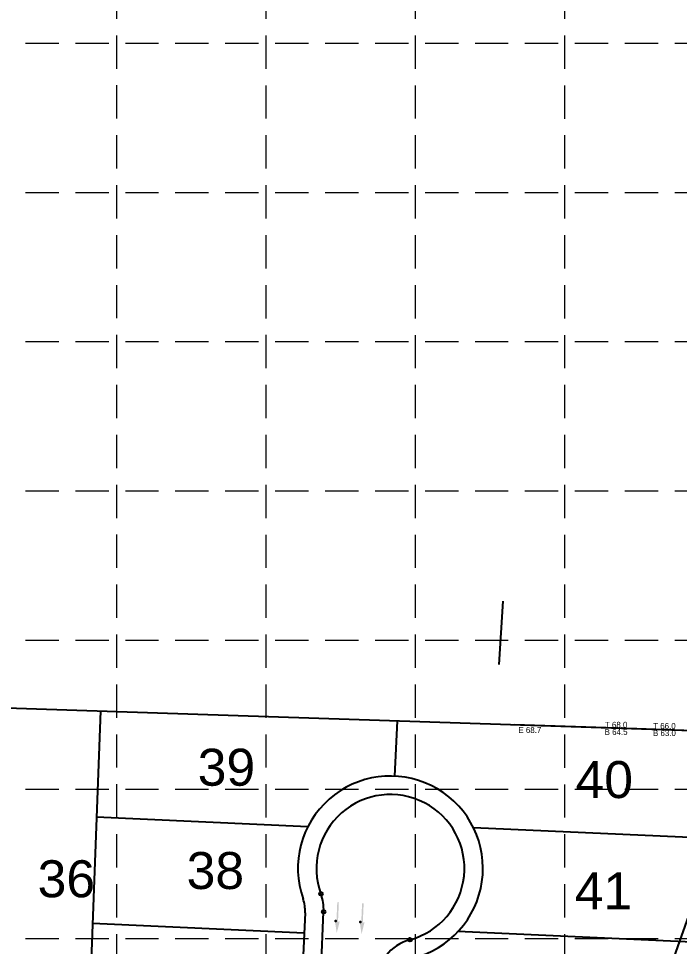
# Model space of a CAD drawing. Header units: feet. Extents: x 10084 to 13321, y 3329 to 8503.
# Drawn here: x 11408 to 11765, y 6961 to 7463 of the extents above; entities that cross this region are included whole.
import ezdxf
from ezdxf.enums import TextEntityAlignment as Align

# ---------------------------------------------------------------- set-up
doc = ezdxf.new("R2010")
doc.units = ezdxf.units.FT
doc.header["$LTSCALE"] = 40
doc.header["$MEASUREMENT"] = 0
for name, pattern in [('( Dashdot )', [1.001, 0.5, -0.25, 0.001, -0.25]), ('DASHED', [0.75, 0.5, -0.25]), ('HIDDEN', [0.375, 0.25, -0.125])]:
    doc.linetypes.add(name, pattern=pattern)
for name, color, linetype in [('CONT-L', 55, 'Continuous'), ('CURB', 4, 'Continuous'), ('flow arrow', 4, 'Continuous'), ('GRID', 254, 'DASHED'), ('LOT', 7, 'Continuous'), ('NAME', 6, 'Continuous'), ('ROW', 3, '( Dashdot )'), ('wall', 1, 'Continuous')]:
    doc.layers.add(name, color=color, linetype=linetype)
doc.styles.get("Standard").update_dxf_attribs({"font": 'ARIAL.TTF'})
doc.styles.add('Style-CB101', font='CB101.shx')

msp = doc.modelspace()

# ---------------------------------------------------------------- hatches: boundary and pattern name
at = {"layer": 'flow arrow', "linetype": 'Continuous', "lineweight": 30}
h = msp.add_hatch(color=7, dxfattribs=at)
edge = h.paths.add_edge_path()
edge.add_line((11580.7994, 6974.853400000001), (11580.1676, 6974.333000000001))
edge.add_line((11580.1676, 6974.333000000001), (11580.6395, 6984.906600000001))
edge.add_line((11580.6395, 6984.906600000001), (11579.7802, 6984.940900000001))
edge.add_line((11579.7802, 6984.940900000001), (11579.3083, 6974.371400000001))
edge.add_line((11579.3083, 6974.371400000001), (11578.8329, 6974.929200000001))
edge.add_line((11578.8329, 6974.929200000001), (11578.8311882013, 6974.930202277747))
edge.add_ellipse((11578.76009566366, 6974.397838322246), major_axis=(0.02498781744772057, 0.5594422302429443), ratio=0.2857142857142857, start_angle=342.8173277777778, end_angle=484.7269333333335)
edge.add_line((11578.61449171654, 6974.085010828381), (11578.6149, 6974.086))
edge.add_line((11578.6149, 6974.086), (11579.4942, 6968.3091))
edge.add_line((11579.4942, 6968.3091), (11580.9285, 6973.9788))
edge.add_line((11580.9285, 6973.9788), (11580.92919858666, 6973.977533041935))
edge.add_ellipse((11580.81423706371, 6974.310820888084), major_axis=(0.02498781744772057, 0.5594422302429443), ratio=0.2857142857142855, start_angle=234.1684722222222, end_angle=374.4967194444445)
edge.add_line((11580.79841727946, 6974.854238743768), (11580.7994, 6974.853400000001))
edge.add_line((11580.7994, 6974.853400000001), (11580.7994, 6974.853400000001))
h = msp.add_hatch(color=7, dxfattribs=at)
edge = h.paths.add_edge_path()
edge.add_line((11594.2069, 6974.304300000001), (11593.5751, 6973.783900000001))
edge.add_line((11593.5751, 6973.783900000001), (11594.047, 6984.357500000001))
edge.add_line((11594.047, 6984.357500000001), (11593.1877, 6984.391800000001))
edge.add_line((11593.1877, 6984.391800000001), (11592.7158, 6973.822300000001))
edge.add_line((11592.7158, 6973.822300000001), (11592.2404, 6974.380100000001))
edge.add_line((11592.2404, 6974.380100000001), (11592.2386882013, 6974.381102277747))
edge.add_ellipse((11592.16759566366, 6973.848738322245), major_axis=(0.02498781744772057, 0.5594422302429443), ratio=0.2857142857142857, start_angle=342.8173277777778, end_angle=484.7269333333335)
edge.add_line((11592.02199171654, 6973.535910828381), (11592.0224, 6973.5369))
edge.add_line((11592.0224, 6973.5369), (11592.9017, 6967.76))
edge.add_line((11592.9017, 6967.76), (11594.336, 6973.4297))
edge.add_line((11594.336, 6973.4297), (11594.33669858666, 6973.428433041935))
edge.add_ellipse((11594.2217370637, 6973.761720888084), major_axis=(0.02498781744772057, 0.5594422302429443), ratio=0.2857142857142855, start_angle=234.1684722222222, end_angle=374.4967194444445)
edge.add_line((11594.20591727946, 6974.305138743768), (11594.2069, 6974.304300000001))
edge.add_line((11594.2069, 6974.304300000001), (11594.2069, 6974.304300000001))

# ---------------------------------------------------------------- linework, layer by layer
at = {"layer": 'CONT-L', "color": 5, "extrusion": (0.9979317100209953, -0.06428298479825265, 0), "elevation": 11185.90892856531}
msp.add_lwpolyline([(7848.832761829652, 569.0000000000005), (7883.149128175692, 569.0000000000005)], dxfattribs=at)
at = {"layer": 'CONT-L', "color": 5, "extrusion": (0.9420301170467131, -0.3355283275327975, 0), "elevation": 8746.382243193088}
msp.add_lwpolyline([(10480.7624593555, 563.0000000000005), (10534.07910067474, 563.0000000000005)], dxfattribs=at)
at = {"layer": 'CURB', "color": 7}
msp.add_line((11569.15658876003, 6908.082605883969), (11572.41341317789, 6979.890277166051), dxfattribs=at)
for centre in [(11570.92844981296, 6989.593490244666), (11572.41341317789, 6979.890277166051), (11619.08130344622, 6964.711391445538)]:
    msp.add_circle(centre, 1, dxfattribs=at)
for centre, radius, start, end in [((11608.51065971092, 7003.289383760086), 40, 285.3233485166309, 200.0230003251916), ((11547.43956862675, 6981.033556797483), 25, 357.3788805555556, 20.02300000000003), ((11625.68795578075, 6940.600146248936), 25, 105.3233472222222, 177.4449972222222)]:
    msp.add_arc(centre, radius, start, end, dxfattribs=at)
at = {"layer": 'flow arrow', "color": 7, "linetype": 'Continuous', "lineweight": 30}
for p in [(11578.83290000003, 6974.929200000014), (11592.24040000003, 6974.380100000014)]:
    msp.add_point(p, dxfattribs=at)
at = {"layer": 'GRID', "color": 252, "linetype": 'HIDDEN', "lineweight": 0, "ltscale": 1.8}
for p, q in [((11460.59328452667, 3736.815876477206), (11460.59328452667, 8418.162820592583)), ((11541.3030789692, 3736.803187209728), (11541.3030789692, 8418.162820592583)), ((11622.01287341173, 3736.790497942249), (11622.01287341173, 8418.162820592583)), ((11702.72266785426, 3736.777808674771), (11702.72266785426, 8418.162820592583)), ((10169.23657344577, 7449.645287281799), (13236.20876226296, 7449.645287281799)), ((10169.23657344577, 7368.935492839051), (13236.20876226296, 7368.935492839051)), ((10169.23657344577, 7288.225698396742), (13236.20876226296, 7288.225698396742)), ((10169.23657344577, 7207.515903953994), (13236.20876226296, 7207.515903953994)), ((10169.23657344577, 7126.806109511685), (13236.20876226296, 7126.806109511685)), ((10169.23657344577, 7046.096315068936), (13236.20876226296, 7046.096315068936)), ((10169.23657344577, 6965.386520626407), (13236.20876226296, 6965.386520626407))]:
    msp.add_line(p, q, dxfattribs=at)
at = {"layer": 'LOT', "color": 7}
for p, q in [((11350.3071, 7091.885000003052), (11777.0574793817, 7077.750994705039)), ((11451.75230150456, 7088.525090478225), (11444.89598086489, 6903.736356193732)), ((11612.13559591968, 7083.213191195411), (11610.77607579882, 7053.238036292611)), ((11449.6225, 7031.124900000001), (11563.9355, 7025.9402)), ((11774.43030560015, 7019.826187444686), (11653.39768876919, 7025.315609546191)), ((11447.4905, 6973.6624), (11561.8854, 6968.4741)), ((11771.87038542131, 6963.384210080263), (11645.02941422468, 6969.137069508958))]:
    msp.add_line(p, q, dxfattribs=at)
at = {"layer": 'ROW', "color": 7, "linetype": 'Continuous'}
msp.add_line((11562.3797, 6979.3742), (11558.7138, 6898.546), dxfattribs=at)
for centre, radius, start, end in [((11608.51065971092, 7003.289383760086), 50, 288.3279666666667, 199.1899222222223), ((11542.40026668797, 6980.280343485627), 20, 357.4031361111112, 19.18992500000001)]:
    msp.add_arc(centre, radius, start, end, dxfattribs=at)
at = {"layer": 'wall', "color": 7, "flags": 128}
msp.add_lwpolyline([(11675.37705528123, 7081.118604983672), (11741.64176749474, 7078.923910711997), (11767.06496749474, 7078.143010711997), (11777.0574793817, 7077.750994705039)], dxfattribs=at)

# ---------------------------------------------------------------- texts
at = {"layer": 'NAME', "color": 7}
for s, p in [('39', (11504.334, 7058.0409999)), ('40', (11708.5617, 7051.3560999)), ('38', (11498.3589, 7002.1737999)), ('36', (11417.8026, 6997.7107999)), ('41', (11708.135, 6991.1371999))]:
    msp.add_text(s, height=20, dxfattribs=at).set_placement(p, align=Align.MIDDLE_LEFT)
at = {"layer": 'wall', "color": 7, "linetype": 'Continuous', "style": 'Style-CB101'}
msp.add_text('E 68.7 ', height=3.1998996, rotation=0.0001444444444444445, dxfattribs=at).set_placement((11677.69849596648, 7078.138649799996), align=Align.MIDDLE_LEFT)
at = {"layer": 'wall', "color": 7, "linetype": 'Continuous', "char_height": 3.1999992, "attachment_point": 5, "line_spacing_factor": 0.7228915662650602, "style": 'Style-CB101'}
for s, insert in [('\\H3.199999;T 68.0\\PB 64.5', (11730.509, 7079.0334)), ('\\H3.199999;T 66.0\\PB 63.0', (11756.6163, 7078.4039))]:
    msp.add_mtext(s, dxfattribs=dict(at, insert=insert))

doc.saveas('drawing.dxf')
